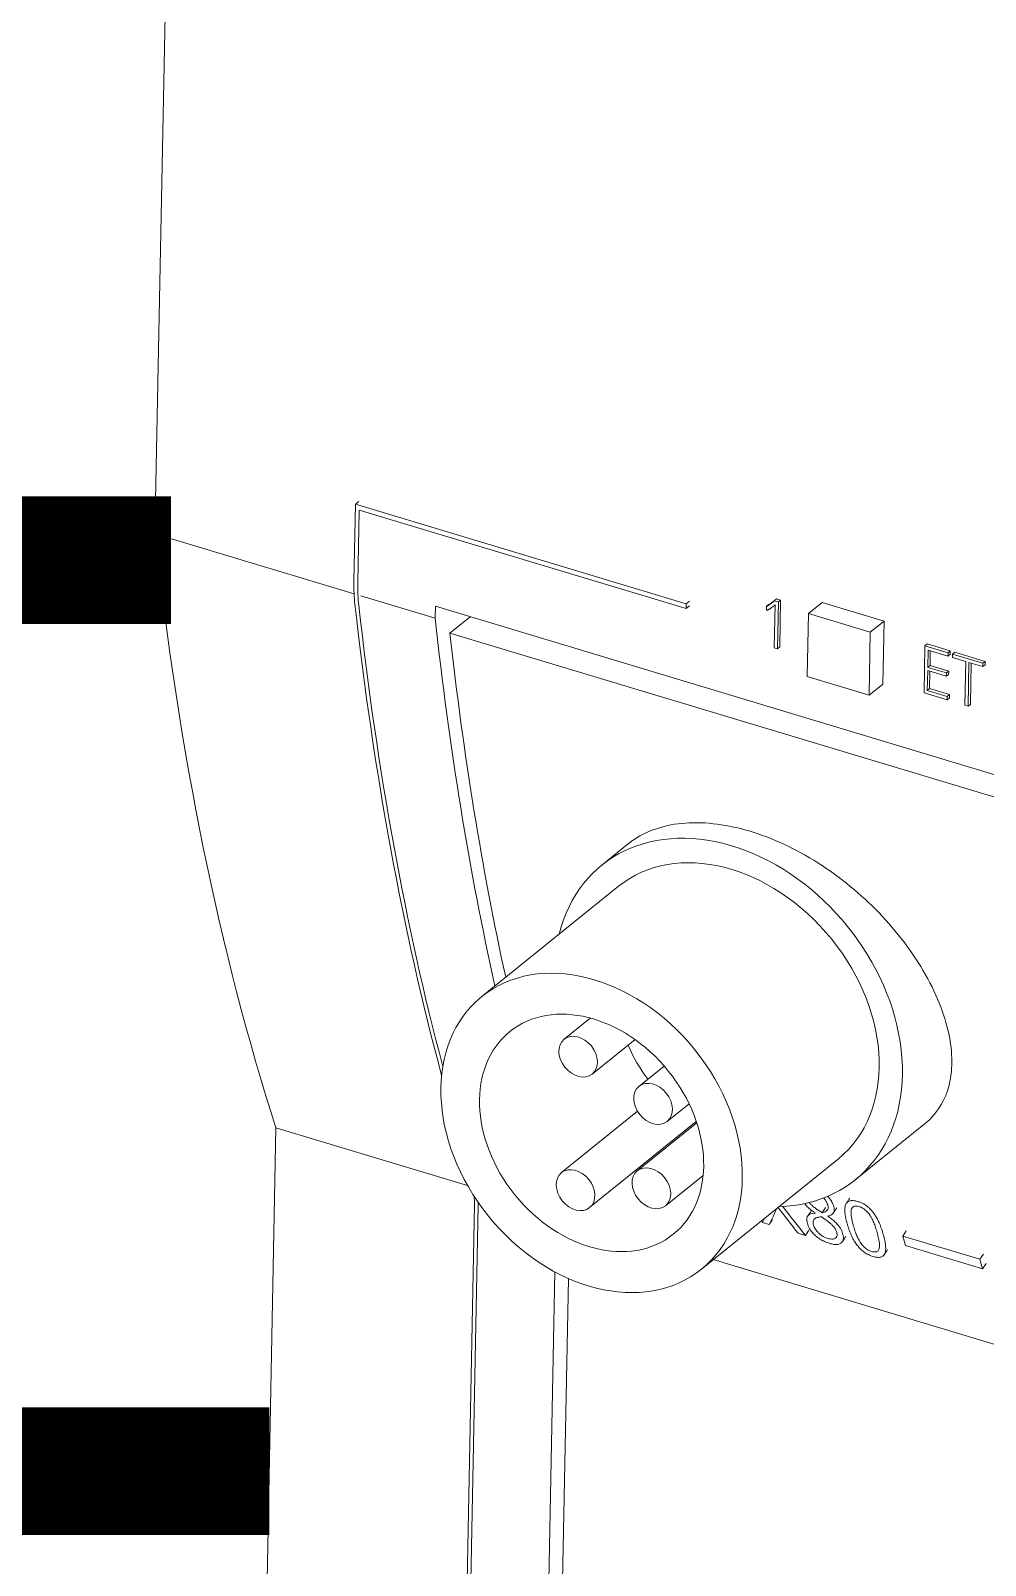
# Model space of a CAD drawing. Header units: inches. Extents: x 9220 to 92460, y -39241 to 4813.
# Drawn here: x 74474.24 to 74496.69, y -32994.98 to -32958.89 of the extents above; entities that cross this region are included whole.
import ezdxf

# ---------------------------------------------------------------- set-up
doc = ezdxf.new("R2010")
doc.units = ezdxf.units.IN
doc.header["$MEASUREMENT"] = 0
doc.linetypes.add('ACAD_ISO03W100', pattern=[30, 12, -18])
doc.layers.add('SI-TOPOLOGY-Ethernet', color=7, linetype='Continuous', lineweight=13, true_color=0x3cf000)

# ---------------------------------------------------------------- blocks, each defined once
blk = doc.blocks.new('A$C24EF5112')
at = {"color": 0, "linetype": 'Continuous', "lineweight": 0, "extrusion": (1.17636e-17, 0.017452, 0.999848)}
for p, q in [((-236.804, 316.416), (-241.044, 98.2)), ((-228.986, 99.977), (-229.076, 95.336)), ((-228.78, 100.143), (-228.986, 99.977)), ((-209.087, 93.983), (-228.986, 99.977)), ((-228.759, 99.624), (-228.844, 95.266)), ((-209.092, 93.7), (-228.759, 99.624)), ((-241.044, 98.2), (-229.067, 94.593)), ((-228.656, 94.469), (-224.191, 93.124)), ((-203.787, 94.179), (-203.814, 94.156)), ((-203.649, 94.29), (-203.787, 94.179)), ((-203.543, 94.106), (-203.787, 94.179)), ((-203.406, 94.217), (-203.649, 94.29)), ((-203.406, 94.217), (-203.543, 94.106)), ((-203.46, 91.395), (-203.406, 94.217)), ((-224.177, 93.843), (-224.191, 93.124)), ((-224.177, 93.843), (-153.278, 72.485)), ((-209.087, 93.983), (-209.092, 93.7)), ((-209.092, 93.7), (-208.886, 93.866)), ((-209.087, 93.983), (-208.881, 94.149)), ((-204.151, 93.931), (-204.288, 93.821)), ((-204.288, 93.821), (-204.264, 93.821)), ((-204.264, 93.821), (-204.257, 93.618)), ((-203.741, 93.921), (-203.791, 91.343)), ((-203.598, 91.285), (-203.543, 94.106)), ((-201.731, 93.402), (-201.805, 89.624)), ((-201.731, 93.402), (-200.908, 94.066)), ((-198.012, 92.281), (-201.731, 93.402)), ((-197.189, 92.946), (-200.908, 94.066)), ((-222.087, 93.213), (-223.306, 92.23)), ((-198.012, 92.281), (-197.189, 92.946)), ((-197.262, 89.168), (-197.189, 92.946)), ((-223.306, 92.23), (-154.033, 71.363)), ((-203.46, 91.395), (-203.598, 91.285)), ((-198.086, 88.504), (-198.012, 92.281)), ((-194.727, 91.466), (-194.782, 88.641)), ((-194.59, 91.577), (-194.727, 91.466)), ((-193.338, 91.048), (-194.727, 91.466)), ((-193.201, 91.159), (-194.59, 91.577)), ((-203.791, 91.343), (-203.598, 91.285)), ((-194.558, 90.17), (-194.538, 91.208)), ((-194.538, 91.208), (-193.342, 90.848)), ((-194.421, 90.281), (-194.403, 91.167)), ((-193.342, 90.848), (-193.338, 91.048)), ((-193.205, 90.958), (-193.342, 90.848)), ((-193.201, 91.159), (-193.338, 91.048)), ((-193.205, 90.958), (-193.201, 91.159)), ((-193.068, 90.962), (-193.071, 90.762)), ((-193.071, 90.762), (-192.274, 90.522)), ((-192.93, 91.073), (-193.068, 90.962)), ((-191.245, 90.413), (-193.068, 90.962)), ((-191.108, 90.524), (-192.93, 91.073)), ((-192.274, 90.522), (-192.326, 87.893)), ((-192.128, 87.834), (-192.077, 90.462)), ((-192.077, 90.462), (-191.249, 90.213)), ((-191.108, 90.524), (-191.245, 90.413)), ((-191.112, 90.324), (-191.108, 90.524)), ((-201.805, 89.624), (-198.086, 88.504)), ((-194.585, 88.779), (-194.562, 89.974)), ((-194.562, 89.974), (-193.44, 89.636)), ((-194.421, 90.281), (-194.558, 90.17)), ((-193.436, 89.832), (-194.558, 90.17)), ((-194.448, 88.89), (-194.427, 89.933)), ((-193.299, 89.943), (-194.421, 90.281)), ((-193.44, 89.636), (-193.436, 89.832)), ((-193.302, 89.746), (-193.44, 89.636)), ((-193.299, 89.943), (-193.436, 89.832)), ((-193.302, 89.746), (-193.299, 89.943)), ((-191.991, 87.944), (-191.943, 90.422)), ((-191.249, 90.213), (-191.245, 90.413)), ((-191.112, 90.324), (-191.249, 90.213)), ((-198.086, 88.504), (-197.262, 89.168)), ((-194.782, 88.641), (-193.393, 88.223)), ((-194.448, 88.89), (-194.585, 88.779)), ((-193.389, 88.419), (-194.585, 88.779)), ((-193.252, 88.53), (-194.448, 88.89)), ((-193.393, 88.223), (-193.389, 88.419)), ((-193.256, 88.333), (-193.393, 88.223)), ((-193.252, 88.53), (-193.389, 88.419)), ((-193.256, 88.333), (-193.252, 88.53)), ((-192.326, 87.893), (-192.128, 87.834)), ((-191.991, 87.944), (-192.128, 87.834)), ((-212.55, 79.572), (-214.169, 78.267)), ((-221.389, 70.364), (-213.152, 77.006)), ((-216.436, 67.803), (-214.859, 69.075)), ((-214.741, 65.702), (-212.164, 67.78)), ((-211.932, 64.962), (-210.413, 66.187)), ((-210.237, 62.861), (-208.918, 63.924)), ((-216.592, 59.776), (-212.017, 63.465)), ((-214.897, 57.674), (-208.479, 62.85)), ((-212.03, 59.886), (-208.452, 62.771)), ((-233.767, 62.469), (-234.546, 22.378)), ((-233.767, 62.469), (-222.236, 58.996)), ((-194.701, 62.75), (-198.916, 59.351)), ((-208.169, 53.97), (-199.933, 60.612)), ((-210.335, 57.784), (-208.068, 59.613)), ((-221.833, 57.845), (-222.369, 30.216)), ((-221.6, 57.775), (-222.131, 30.429)), ((-200.906, 57.366), (-200.7, 57.676)), ((-200.906, 57.366), (-200.871, 57.375)), ((-204.509, 56.78), (-204.094, 56.655)), ((-204.094, 56.655), (-203.891, 56.966)), ((-201.919, 56), (-201.716, 56.31)), ((-202.356, 56.131), (-201.919, 56)), ((-196.065, 55.964), (-195.859, 56.273)), ((-191.416, 54.563), (-196.065, 55.964)), ((-191.257, 53.994), (-195.906, 55.395)), ((-207.458, 54.544), (-180.224, 46.34)), ((-191.416, 54.563), (-191.21, 54.873)), ((-217.846, 9.371), (-216.983, 53.805)), ((-191.257, 53.994), (-191.052, 54.304)), ((-217.039, 8.834), (-216.172, 53.409))]:
    blk.add_line(p, q, dxfattribs=at)
at = {"color": 0, "linetype": 'Continuous', "lineweight": 0}
for centre, major_axis, ratio, start_param, end_param in [((-132.696, 222.568), (62.3, 206.82), 0.437606, 2.340584, 2.576724), ((-224.958, 98.656), (-2.336, -7.756), 0.437606, 5.281852, 5.486055), ((-224.726, 98.586), (-2.336, -7.756), 0.437606, 5.281852, 5.486055), ((-120.742, 218.984), (-62.3, -206.82), 0.437606, 5.486055, 5.669335), ((-120.509, 218.914), (-62.3, -206.82), 0.437606, 5.486055, 5.665071), ((-115.843, 217.491), (62.3, 206.82), 0.437606, 2.340584, 2.480333), ((-115.029, 217.246), (-62.3, -206.82), 0.437606, 5.486055, 5.616789), ((-206.543, 68.809), (-7.627, 9.458), 0.75727, 2.619278, 6.8055), ((-206.543, 68.809), (-6.61, 8.197), 0.75727, 3.141593, 6.283185), ((-206.543, 68.809), (-4.915, 6.095), 0.75727, 1.214979, 1.521146), ((-206.543, 68.809), (-4.915, 6.095), 0.75727, 2.023291, 2.034345), ((-224.578, 55.631), (1.558, 5.171), 0.437606, 5.281852, 5.389822), ((-224.345, 55.561), (1.558, 5.171), 0.437606, 5.281852, 5.326167), ((-37.751, 219.4), (-173.219, -201.204), 0.153721, 5.76638, 5.774381), ((-114.114, 240.494), (-57.754, 255.41), 0.61219, 2.221311, 2.229881), ((-113.464, 241.145), (-60.184, 256.466), 0.613698, 2.214177, 2.223729), ((-39.088, 219.288), (-171.824, -201.059), 0.156699, 5.772801, 5.774658), ((-93.068, 210.876), (-62.456, -207.337), 0.437606, 5.677628, 5.681685), ((-88.419, 209.475), (-62.456, -207.337), 0.437606, 5.677628, 5.681685)]:
    blk.add_ellipse(centre, major_axis=major_axis, ratio=ratio, start_param=start_param, end_param=end_param, dxfattribs=at)
for centre, major_axis in [((-214.779, 62.167), (-6.61, 8.197)), ((-214.779, 62.167), (-4.915, 6.095)), ((-215.588, 66.753), (-0.847, 1.051)), ((-211.084, 63.912), (-0.847, 1.051)), ((-215.744, 58.725), (-0.847, 1.051)), ((-211.183, 58.835), (-0.847, 1.051))]:
    blk.add_ellipse(centre, major_axis=major_axis, ratio=0.75727, dxfattribs=at)
for points, knots in [([(-203.814, 94.156), (-203.83, 94.143), (-203.862, 94.118), (-203.911, 94.079), (-203.96, 94.04), (-204.009, 94.003), (-204.055, 93.968), (-204.1, 93.935), (-204.141, 93.905), (-204.18, 93.879), (-204.215, 93.857), (-204.245, 93.84), (-204.268, 93.828), (-204.282, 93.822), (-204.288, 93.821)], [0, 0, 0, 0, 0.105791, 0.21294, 0.32145, 0.427863, 0.528725, 0.624043, 0.712438, 0.792558, 0.86445, 0.92469, 0.969837, 1, 1, 1, 1]), ([(-203.785, 94.181), (-203.798, 94.171), (-203.827, 94.148), (-203.871, 94.114), (-203.918, 94.078), (-203.962, 94.046), (-204.004, 94.016), (-204.043, 93.99), (-204.078, 93.968), (-204.108, 93.951), (-204.131, 93.939), (-204.145, 93.933), (-204.151, 93.931)], [0.2378499, 0.2378499, 0.2378499, 0.2378499, 0.3214495, 0.4278626, 0.5287251, 0.6240429, 0.7124383, 0.7925575, 0.8644501, 0.9246895, 0.9698368, 1, 1, 1, 1]), ([(-204.257, 93.618), (-204.253, 93.616), (-204.245, 93.615), (-204.231, 93.613), (-204.214, 93.613), (-204.193, 93.617), (-204.166, 93.627), (-204.132, 93.643), (-204.091, 93.667), (-204.042, 93.699), (-203.984, 93.739), (-203.881, 93.812), (-203.8, 93.875), (-203.741, 93.921)], [0, 0, 0, 0, 0.016663, 0.036768, 0.060496, 0.092617, 0.138787, 0.199552, 0.277115, 0.3736, 0.489098, 0.629203, 1, 1, 1, 1]), ([(-193.255, 67.938), (-193.471, 69.071), (-193.953, 70.374), (-195.424, 72.982), (-196.415, 74.286), (-198.547, 76.493), (-199.816, 77.55), (-202.511, 79.262), (-203.938, 79.916), (-206.558, 80.705), (-207.919, 80.891), (-210.339, 80.72), (-211.397, 80.363), (-212.313, 79.755), (-212.434, 79.666), (-212.55, 79.572)], [0.697487, 0.697487, 0.697487, 0.697487, 0.874351, 0.874351, 1.051215, 1.051215, 1.220233, 1.220233, 1.38925, 1.38925, 1.558268, 1.558268, 1.727286, 1.727286, 1.753875, 1.753875, 1.753875, 1.753875]), ([(-194.702, 62.75), (-194.096, 63.242), (-193.63, 63.907), (-193.058, 65.652), (-193.036, 66.788), (-193.255, 67.938)], [3.1457235, 3.1457235, 3.1457235, 3.1457235, 3.2965498, 3.2965498, 3.4759877, 3.4759877, 3.4759877, 3.4759877]), ([(-200.578, 57.839), (-200.591, 57.885), (-200.607, 57.931), (-200.629, 57.979), (-200.651, 58.026), (-200.679, 58.074), (-200.714, 58.122), (-200.746, 58.166), (-200.784, 58.209), (-200.829, 58.252)], [0, 0, 0, 0, 0.3333333, 0.3333333, 0.3333333, 0.6666667, 0.6666667, 0.6666667, 0.9722915, 0.9722915, 0.9722915, 0.9722915]), ([(-200.581, 58.353), (-200.555, 58.327), (-200.531, 58.302), (-200.508, 58.276), (-200.469, 58.231), (-200.433, 58.185), (-200.402, 58.139), (-200.37, 58.094), (-200.343, 58.049), (-200.32, 58.005), (-200.296, 57.96), (-200.276, 57.916), (-200.259, 57.872), (-200.242, 57.828), (-200.227, 57.784), (-200.215, 57.74)], [0.0848445, 0.0848445, 0.0848445, 0.0848445, 0.2, 0.2, 0.2, 0.4, 0.4, 0.4, 0.6, 0.6, 0.6, 0.8, 0.8, 0.8, 1, 1, 1, 1]), ([(-201.804, 57.728), (-201.854, 57.78), (-201.898, 57.832), (-201.936, 57.883), (-201.944, 57.894), (-201.952, 57.905), (-201.96, 57.916)], [0, 0, 0, 0, 0.25, 0.25, 0.25, 0.3040792, 0.3040792, 0.3040792, 0.3040792]), ([(-201.793, 56.713), (-201.83, 56.84), (-201.843, 56.95), (-201.823, 57.045), (-201.803, 57.139), (-201.749, 57.218), (-201.664, 57.268), (-201.578, 57.318), (-201.461, 57.339), (-201.313, 57.339)], [0, 0, 0, 0, 0.333333, 0.333333, 0.333333, 0.666667, 0.666667, 0.666667, 1, 1, 1, 1]), ([(-201.313, 57.339), (-201.36, 57.371), (-201.406, 57.402), (-201.45, 57.433), (-201.494, 57.465), (-201.536, 57.496), (-201.576, 57.527), (-201.617, 57.559), (-201.657, 57.592), (-201.695, 57.625), (-201.734, 57.659), (-201.77, 57.693), (-201.804, 57.728)], [0, 0, 0, 0, 0.25, 0.25, 0.25, 0.5, 0.5, 0.5, 0.75, 0.75, 0.75, 1, 1, 1, 1]), ([(-201.598, 57.877), (-201.559, 57.834), (-201.512, 57.791), (-201.461, 57.748), (-201.41, 57.706), (-201.354, 57.663), (-201.296, 57.621), (-201.237, 57.579), (-201.175, 57.537), (-201.11, 57.495), (-201.045, 57.452), (-200.977, 57.41), (-200.906, 57.366)], [0, 0, 0, 0, 0.25, 0.25, 0.25, 0.5, 0.5, 0.5, 0.75, 0.75, 0.75, 1, 1, 1, 1]), ([(-200.871, 57.375), (-200.819, 57.388), (-200.771, 57.403), (-200.73, 57.424), (-200.688, 57.444), (-200.652, 57.468), (-200.623, 57.498)], [0, 0, 0, 0, 0.5, 0.5, 0.5, 1, 1, 1, 1]), ([(-200.623, 57.498), (-200.584, 57.54), (-200.564, 57.591), (-200.557, 57.648), (-200.551, 57.705), (-200.559, 57.769), (-200.578, 57.839)], [0, 0, 0, 0, 0.5, 0.5, 0.5, 1, 1, 1, 1]), ([(-200.587, 57.16), (-200.536, 57.172), (-200.485, 57.186), (-200.396, 57.218), (-200.362, 57.234), (-200.334, 57.251)], [-0.01368392, -0.01368392, -0.01368392, -0.01368392, -0.00653959, -0.00653959, -0.000001, -0.000001, -0.000001, -0.000001]), ([(-200.215, 57.74), (-200.185, 57.63), (-200.176, 57.534), (-200.194, 57.451), (-200.212, 57.369), (-200.257, 57.3), (-200.334, 57.251)], [0, 0, 0, 0, 0.5, 0.5, 0.5, 1, 1, 1, 1]), ([(-199.407, 56.713), (-199.426, 56.777), (-199.442, 56.839), (-199.456, 56.899), (-199.471, 56.958), (-199.483, 57.014), (-199.494, 57.068), (-199.505, 57.122), (-199.514, 57.175), (-199.522, 57.226), (-199.53, 57.277), (-199.536, 57.327), (-199.541, 57.376), (-199.545, 57.425), (-199.548, 57.474), (-199.548, 57.521), (-199.549, 57.568), (-199.547, 57.615), (-199.542, 57.66), (-199.537, 57.705), (-199.529, 57.748), (-199.517, 57.79)], [0, 0, 0, 0, 0.142857, 0.142857, 0.142857, 0.285714, 0.285714, 0.285714, 0.428571, 0.428571, 0.428571, 0.571429, 0.571429, 0.571429, 0.714286, 0.714286, 0.714286, 0.857143, 0.857143, 0.857143, 1, 1, 1, 1]), ([(-199.517, 57.79), (-199.499, 57.853), (-199.473, 57.908), (-199.435, 57.955), (-199.396, 58.003), (-199.346, 58.041), (-199.282, 58.066), (-199.218, 58.09), (-199.14, 58.101), (-199.053, 58.097), (-198.965, 58.092), (-198.867, 58.073), (-198.758, 58.041)], [0, 0, 0, 0, 0.25, 0.25, 0.25, 0.5, 0.5, 0.5, 0.75, 0.75, 0.75, 1, 1, 1, 1]), ([(-199.059, 57.706), (-199.094, 57.679), (-199.117, 57.643), (-199.135, 57.6), (-199.152, 57.556), (-199.162, 57.507), (-199.167, 57.452), (-199.172, 57.397), (-199.172, 57.337), (-199.168, 57.273), (-199.164, 57.209), (-199.155, 57.14), (-199.144, 57.068), (-199.132, 56.996), (-199.117, 56.92), (-199.099, 56.841), (-199.08, 56.763), (-199.059, 56.681), (-199.036, 56.597)], [0, 0, 0, 0, 0.166667, 0.166667, 0.166667, 0.333333, 0.333333, 0.333333, 0.5, 0.5, 0.5, 0.666667, 0.666667, 0.666667, 0.833333, 0.833333, 0.833333, 1, 1, 1, 1]), ([(-198.701, 57.739), (-198.755, 57.756), (-198.804, 57.764), (-198.849, 57.766), (-198.893, 57.768), (-198.933, 57.763), (-198.968, 57.752), (-199.003, 57.742), (-199.033, 57.726), (-199.059, 57.706)], [0, 0, 0, 0, 0.333333, 0.333333, 0.333333, 0.666667, 0.666667, 0.666667, 1, 1, 1, 1]), ([(-198.758, 58.041), (-198.699, 58.023), (-198.641, 58.002), (-198.583, 57.977), (-198.524, 57.952), (-198.466, 57.923), (-198.409, 57.891), (-198.353, 57.858), (-198.299, 57.823), (-198.246, 57.784), (-198.193, 57.745), (-198.141, 57.702), (-198.09, 57.655), (-198.039, 57.608), (-197.989, 57.557), (-197.941, 57.502), (-197.893, 57.448), (-197.847, 57.39), (-197.803, 57.328), (-197.758, 57.267), (-197.715, 57.202), (-197.675, 57.135), (-197.635, 57.068), (-197.597, 56.999), (-197.562, 56.931), (-197.528, 56.863), (-197.497, 56.796), (-197.468, 56.731), (-197.44, 56.667), (-197.415, 56.604), (-197.392, 56.544), (-197.369, 56.485), (-197.348, 56.427), (-197.329, 56.371), (-197.31, 56.316), (-197.293, 56.262), (-197.277, 56.209), (-197.261, 56.157), (-197.246, 56.105), (-197.232, 56.055)], [0, 0, 0, 0, 0.076923, 0.076923, 0.076923, 0.153846, 0.153846, 0.153846, 0.230769, 0.230769, 0.230769, 0.307692, 0.307692, 0.307692, 0.384615, 0.384615, 0.384615, 0.461538, 0.461538, 0.461538, 0.538462, 0.538462, 0.538462, 0.615385, 0.615385, 0.615385, 0.692308, 0.692308, 0.692308, 0.769231, 0.769231, 0.769231, 0.846154, 0.846154, 0.846154, 0.923077, 0.923077, 0.923077, 1, 1, 1, 1]), ([(-198.029, 57.201), (-198.082, 57.28), (-198.138, 57.353), (-198.206, 57.424), (-198.273, 57.494), (-198.35, 57.561), (-198.434, 57.615), (-198.517, 57.669), (-198.606, 57.711), (-198.701, 57.739)], [0, 0, 0, 0, 0.333333, 0.333333, 0.333333, 0.666667, 0.666667, 0.666667, 1, 1, 1, 1]), ([(-201.308, 55.981), (-201.38, 56.044), (-201.442, 56.107), (-201.496, 56.171), (-201.55, 56.234), (-201.596, 56.297), (-201.635, 56.359), (-201.674, 56.421), (-201.705, 56.481), (-201.731, 56.54), (-201.757, 56.599), (-201.777, 56.656), (-201.793, 56.713)], [0, 0, 0, 0, 0.25, 0.25, 0.25, 0.5, 0.5, 0.5, 0.75, 0.75, 0.75, 1, 1, 1, 1]), ([(-200.956, 57.113), (-201.047, 57.113), (-201.128, 57.105), (-201.199, 57.086), (-201.27, 57.067), (-201.331, 57.038), (-201.374, 56.995), (-201.417, 56.953), (-201.442, 56.899), (-201.451, 56.836), (-201.459, 56.772), (-201.451, 56.7), (-201.428, 56.617)], [0, 0, 0, 0, 0.25, 0.25, 0.25, 0.5, 0.5, 0.5, 0.75, 0.75, 0.75, 1, 1, 1, 1]), ([(-201.428, 56.617), (-201.416, 56.576), (-201.401, 56.536), (-201.383, 56.495), (-201.365, 56.454), (-201.343, 56.413), (-201.317, 56.372), (-201.291, 56.33), (-201.261, 56.288), (-201.226, 56.248), (-201.191, 56.207), (-201.152, 56.167), (-201.108, 56.128)], [0, 0, 0, 0, 0.25, 0.25, 0.25, 0.5, 0.5, 0.5, 0.75, 0.75, 0.75, 1, 1, 1, 1]), ([(-200.232, 56.543), (-200.266, 56.585), (-200.307, 56.626), (-200.353, 56.669), (-200.4, 56.712), (-200.452, 56.756), (-200.507, 56.799), (-200.563, 56.843), (-200.621, 56.887), (-200.684, 56.931)], [0, 0, 0, 0, 0.333333, 0.333333, 0.333333, 0.666667, 0.666667, 0.666667, 1, 1, 1, 1]), ([(-200.087, 56.773), (-200.156, 56.84), (-200.232, 56.903), (-200.399, 57.033), (-200.492, 57.098), (-200.587, 57.16)], [-0.023715, -0.023715, -0.023715, -0.023715, -0.01256003, -0.01256003, -0.000001, -0.000001, -0.000001, -0.000001]), ([(-200.232, 56.543), (-200.183, 56.484), (-200.143, 56.426), (-200.077, 56.305), (-200.053, 56.245), (-200.036, 56.186)], [-0.01952528, -0.01952528, -0.01952528, -0.01952528, -0.01007693, -0.01007693, -0.000001, -0.000001, -0.000001, -0.000001]), ([(-200.087, 56.773), (-200.027, 56.715), (-199.975, 56.658), (-199.93, 56.601), (-199.885, 56.543), (-199.846, 56.486), (-199.814, 56.431), (-199.781, 56.376), (-199.754, 56.322), (-199.732, 56.27), (-199.71, 56.217), (-199.692, 56.166), (-199.677, 56.115)], [0, 0, 0, 0, 0.25, 0.25, 0.25, 0.5, 0.5, 0.5, 0.75, 0.75, 0.75, 1, 1, 1, 1]), ([(-198.947, 55.616), (-198.988, 55.679), (-199.024, 55.742), (-199.057, 55.805), (-199.091, 55.868), (-199.121, 55.93), (-199.149, 55.992), (-199.178, 56.054), (-199.204, 56.115), (-199.228, 56.176), (-199.252, 56.237), (-199.275, 56.297), (-199.296, 56.357), (-199.317, 56.417), (-199.337, 56.477), (-199.355, 56.536), (-199.374, 56.595), (-199.391, 56.654), (-199.407, 56.713)], [0, 0, 0, 0, 0.166667, 0.166667, 0.166667, 0.333333, 0.333333, 0.333333, 0.5, 0.5, 0.5, 0.666667, 0.666667, 0.666667, 0.833333, 0.833333, 0.833333, 1, 1, 1, 1]), ([(-199.036, 56.597), (-199.02, 56.539), (-199.003, 56.483), (-198.987, 56.43), (-198.97, 56.377), (-198.954, 56.327), (-198.937, 56.278), (-198.921, 56.229), (-198.904, 56.182), (-198.886, 56.135), (-198.868, 56.088), (-198.85, 56.042), (-198.83, 55.995), (-198.81, 55.949), (-198.789, 55.902), (-198.767, 55.855), (-198.744, 55.808), (-198.72, 55.76), (-198.693, 55.713), (-198.666, 55.665), (-198.637, 55.617), (-198.604, 55.568)], [0, 0, 0, 0, 0.142857, 0.142857, 0.142857, 0.285714, 0.285714, 0.285714, 0.428571, 0.428571, 0.428571, 0.571429, 0.571429, 0.571429, 0.714286, 0.714286, 0.714286, 0.857143, 0.857143, 0.857143, 1, 1, 1, 1]), ([(-197.603, 56.169), (-197.619, 56.227), (-197.635, 56.282), (-197.651, 56.335), (-197.667, 56.388), (-197.684, 56.438), (-197.7, 56.487), (-197.716, 56.536), (-197.733, 56.584), (-197.751, 56.631), (-197.768, 56.678), (-197.786, 56.724), (-197.806, 56.771), (-197.825, 56.817), (-197.846, 56.864), (-197.868, 56.912), (-197.89, 56.959), (-197.914, 57.006), (-197.94, 57.055), (-197.967, 57.103), (-197.996, 57.151), (-198.029, 57.201)], [0, 0, 0, 0, 0.142857, 0.142857, 0.142857, 0.285714, 0.285714, 0.285714, 0.428571, 0.428571, 0.428571, 0.571429, 0.571429, 0.571429, 0.714286, 0.714286, 0.714286, 0.857143, 0.857143, 0.857143, 1, 1, 1, 1]), ([(-200.481, 55.525), (-200.578, 55.555), (-200.672, 55.589), (-200.767, 55.632), (-200.862, 55.675), (-200.957, 55.726), (-201.048, 55.784), (-201.139, 55.842), (-201.225, 55.908), (-201.308, 55.981)], [0, 0, 0, 0, 0.333333, 0.333333, 0.333333, 0.666667, 0.666667, 0.666667, 1, 1, 1, 1]), ([(-201.108, 56.128), (-201.024, 56.053), (-200.935, 55.99), (-200.844, 55.939), (-200.753, 55.888), (-200.659, 55.849), (-200.562, 55.819)], [0, 0, 0, 0, 0.5, 0.5, 0.5, 1, 1, 1, 1]), ([(-200.109, 55.833), (-200.133, 55.816), (-200.161, 55.802), (-200.225, 55.784), (-200.259, 55.778), (-200.336, 55.776), (-200.377, 55.779), (-200.466, 55.793), (-200.513, 55.805), (-200.562, 55.819)], [-0.02435425, -0.02435425, -0.02435425, -0.02435425, -0.01817017, -0.01817017, -0.01224468, -0.01224468, -0.00626424, -0.00626424, -0.000001, -0.000001, -0.000001, -0.000001]), ([(-199.779, 55.53), (-199.83, 55.495), (-199.89, 55.472), (-199.961, 55.462), (-200.032, 55.451), (-200.114, 55.452), (-200.202, 55.463), (-200.289, 55.474), (-200.382, 55.495), (-200.481, 55.525)], [0, 0, 0, 0, 0.333333, 0.333333, 0.333333, 0.666667, 0.666667, 0.666667, 1, 1, 1, 1]), ([(-200.109, 55.833), (-200.073, 55.858), (-200.048, 55.889), (-200.033, 55.926), (-200.017, 55.962), (-200.011, 56.004), (-200.012, 56.047), (-200.014, 56.091), (-200.022, 56.138), (-200.036, 56.186)], [0, 0, 0, 0, 0.333333, 0.333333, 0.333333, 0.666667, 0.666667, 0.666667, 1, 1, 1, 1]), ([(-199.677, 56.115), (-199.662, 56.063), (-199.651, 56.013), (-199.644, 55.966), (-199.636, 55.918), (-199.633, 55.873), (-199.634, 55.83), (-199.635, 55.788), (-199.64, 55.748), (-199.65, 55.711), (-199.661, 55.674), (-199.677, 55.639), (-199.698, 55.609), (-199.72, 55.578), (-199.746, 55.552), (-199.779, 55.53)], [0, 0, 0, 0, 0.2, 0.2, 0.2, 0.4, 0.4, 0.4, 0.6, 0.6, 0.6, 0.8, 0.8, 0.8, 1, 1, 1, 1]), ([(-197.845, 54.731), (-197.943, 54.761), (-198.037, 54.798), (-198.128, 54.843), (-198.218, 54.888), (-198.306, 54.942), (-198.386, 55.001), (-198.467, 55.06), (-198.541, 55.124), (-198.609, 55.191), (-198.678, 55.259), (-198.739, 55.33), (-198.795, 55.401), (-198.851, 55.472), (-198.901, 55.543), (-198.947, 55.616)], [0, 0, 0, 0, 0.2, 0.2, 0.2, 0.4, 0.4, 0.4, 0.6, 0.6, 0.6, 0.8, 0.8, 0.8, 1, 1, 1, 1]), ([(-198.604, 55.568), (-198.55, 55.49), (-198.494, 55.418), (-198.427, 55.349), (-198.361, 55.28), (-198.284, 55.214), (-198.201, 55.16), (-198.118, 55.106), (-198.029, 55.065), (-197.934, 55.036)], [0, 0, 0, 0, 0.333333, 0.333333, 0.333333, 0.666667, 0.666667, 0.666667, 1, 1, 1, 1]), ([(-197.466, 55.285), (-197.459, 55.339), (-197.458, 55.395), (-197.461, 55.453), (-197.464, 55.511), (-197.471, 55.57), (-197.48, 55.629), (-197.489, 55.689), (-197.5, 55.749), (-197.513, 55.809), (-197.525, 55.868), (-197.539, 55.928), (-197.555, 55.989), (-197.57, 56.049), (-197.586, 56.109), (-197.603, 56.169)], [0, 0, 0, 0, 0.2, 0.2, 0.2, 0.4, 0.4, 0.4, 0.6, 0.6, 0.6, 0.8, 0.8, 0.8, 1, 1, 1, 1]), ([(-197.232, 56.055), (-197.213, 55.99), (-197.197, 55.928), (-197.182, 55.869), (-197.168, 55.809), (-197.155, 55.753), (-197.144, 55.699), (-197.133, 55.644), (-197.123, 55.592), (-197.115, 55.541), (-197.107, 55.49), (-197.1, 55.44), (-197.096, 55.391), (-197.091, 55.343), (-197.088, 55.295), (-197.087, 55.248), (-197.086, 55.201), (-197.087, 55.155), (-197.092, 55.11), (-197.096, 55.066), (-197.103, 55.023), (-197.115, 54.982)], [0, 0, 0, 0, 0.142857, 0.142857, 0.142857, 0.285714, 0.285714, 0.285714, 0.428571, 0.428571, 0.428571, 0.571429, 0.571429, 0.571429, 0.714286, 0.714286, 0.714286, 0.857143, 0.857143, 0.857143, 1, 1, 1, 1]), ([(-197.934, 55.036), (-197.899, 55.025), (-197.864, 55.017), (-197.831, 55.012), (-197.797, 55.006), (-197.764, 55.004), (-197.733, 55.005), (-197.702, 55.006), (-197.674, 55.011), (-197.648, 55.02), (-197.622, 55.029), (-197.598, 55.041), (-197.578, 55.057), (-197.558, 55.072), (-197.541, 55.091), (-197.526, 55.114), (-197.511, 55.136), (-197.498, 55.162), (-197.489, 55.19), (-197.479, 55.219), (-197.471, 55.251), (-197.466, 55.285)], [0, 0, 0, 0, 0.142857, 0.142857, 0.142857, 0.285714, 0.285714, 0.285714, 0.428571, 0.428571, 0.428571, 0.571429, 0.571429, 0.571429, 0.714286, 0.714286, 0.714286, 0.857143, 0.857143, 0.857143, 1, 1, 1, 1]), ([(-197.115, 54.982), (-197.132, 54.921), (-197.156, 54.867), (-197.192, 54.82), (-197.227, 54.774), (-197.274, 54.735), (-197.335, 54.71), (-197.396, 54.685), (-197.47, 54.674), (-197.556, 54.677), (-197.641, 54.681), (-197.737, 54.699), (-197.845, 54.731)], [0, 0, 0, 0, 0.25, 0.25, 0.25, 0.5, 0.5, 0.5, 0.75, 0.75, 0.75, 1, 1, 1, 1])]:
    blk.add_open_spline(points, degree=3, knots=knots, dxfattribs=at)
for points in [[(-199.455, 57.927), (-199.387, 58.03), (-199.318, 58.133), (-199.249, 58.235)], [(-201.774, 57.164), (-201.705, 57.267), (-201.637, 57.371), (-201.569, 57.474)], [(-201.68, 57.981), (-201.657, 57.947), (-201.63, 57.912), (-201.598, 57.877)], [(-200.033, 57.652), (-200.102, 57.549), (-200.171, 57.445), (-200.24, 57.342)], [(-200.874, 57.06), (-200.89, 57.07), (-200.919, 57.09), (-200.944, 57.106), (-200.956, 57.113)], [(-200.684, 56.931), (-200.714, 56.953), (-200.777, 56.995), (-200.841, 57.038), (-200.874, 57.06)], [(-199.489, 55.928), (-199.557, 55.824), (-199.625, 55.72), (-199.693, 55.617)], [(-196.971, 55.155), (-197.039, 55.051), (-197.107, 54.948), (-197.175, 54.844)]]:
    blk.add_open_spline(points, degree=3, dxfattribs=at)

msp = doc.modelspace()

# ---------------------------------------------------------------- linework, layer by layer
at = {"layer": 'SI-TOPOLOGY-Ethernet', "linetype": 'ACAD_ISO03W100', "ltscale": 0.01, "const_width": 3, "flags": 128}
for points in [[(74479.855, -32992.763), (74409.393, -32992.763), (74409.393, -33110.349), (74629.709, -33110.349), (74629.709, -32693.53), (74688.914, -32693.53), (74688.914, -32614.484)], [(74491.949, -32628.763), (74491.949, -32714.955), (74409.393, -32714.955), (74409.393, -32971.338), (74477.535, -32971.338)]]:
    msp.add_lwpolyline(points, dxfattribs=at)

# ---------------------------------------------------------------- block references
at = {"xscale": 0.3909995765929849, "yscale": 0.3909995765929849, "zscale": 0.3909995765929849}
msp.add_blockref('A$C24EF5112', (74571.41, -33009.116), dxfattribs=at)

doc.saveas('drawing.dxf')
